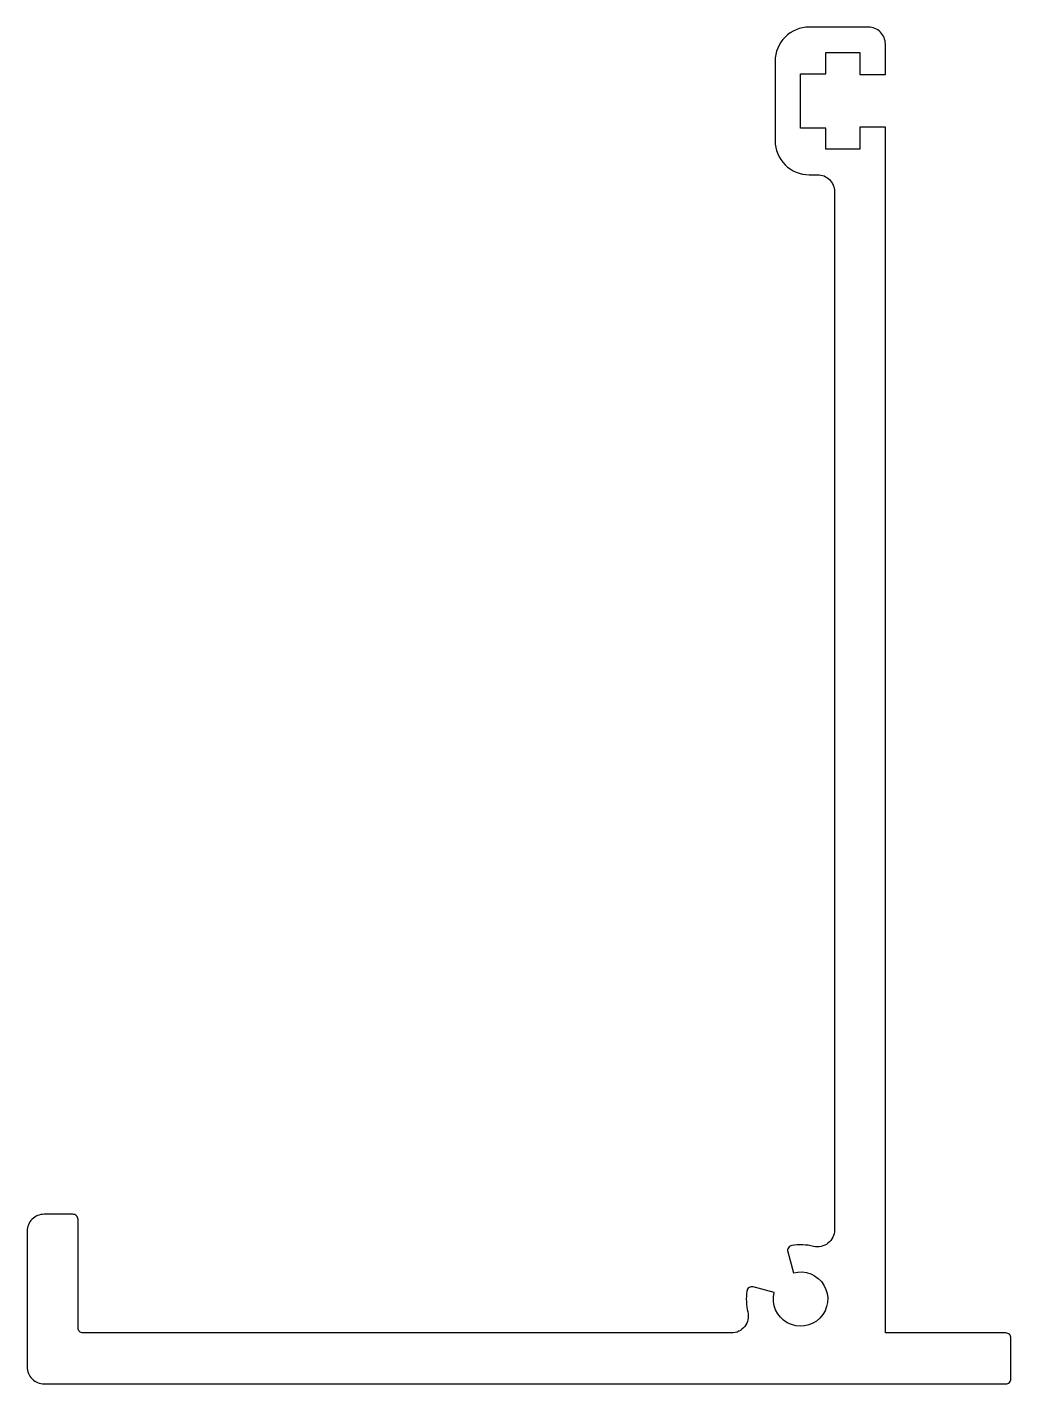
# Model space of a CAD drawing. Extents: x 347 to 405, y 163.3 to 243.3.
import ezdxf

# ---------------------------------------------------------------- set-up
doc = ezdxf.new("R2010")
doc.units = 0
doc.header["$LTSCALE"] = 15
doc.layers.get('0').update_dxf_attribs({"linetype": 'CONTINUOUS'})

msp = doc.modelspace()

# ---------------------------------------------------------------- linework, layer by layer
at = {"color": 0, "ltscale": 0.05}
msp.add_lwpolyline([(394.13, 236.075), (394.13, 237.325), (392.63, 237.325), (392.63, 240.525), (394.13, 240.525), (394.13, 241.775), (396.13, 241.775), (396.13, 240.475), (397.63, 240.475), (397.63, 242.275, 0.414214), (396.63, 243.275), (393.13, 243.275, 0.414214), (391.13, 241.275), (391.13, 236.575, 0.414214), (393.13, 234.575), (393.63, 234.575, -0.414214), (394.63, 233.575), (394.63, 172.354, -0.486513), (393.392, 171.383, 0.100631), (392.117, 171.434, 0.444123), (391.876, 171.06), (392.208, 169.819, -3.684719), (391.077, 168.662), (389.839, 168.994, 0.44782), (389.465, 168.748, 0.097518), (389.522, 167.513, -0.486513), (388.55, 166.275), (350.33, 166.275, -0.414214), (350.03, 166.575), (350.03, 172.975, 0.414214), (349.73, 173.275), (348.03, 173.275, 0.414214), (347.03, 172.275), (347.03, 164.275, 0.414214), (348.03, 163.275), (404.73, 163.275, 0.414214), (405.03, 163.575), (405.03, 165.975, 0.414214), (404.73, 166.275), (397.63, 166.275), (397.63, 237.375), (396.13, 237.375), (396.13, 236.075)], format="xyb", close=True, dxfattribs=at)

doc.saveas('drawing.dxf')
